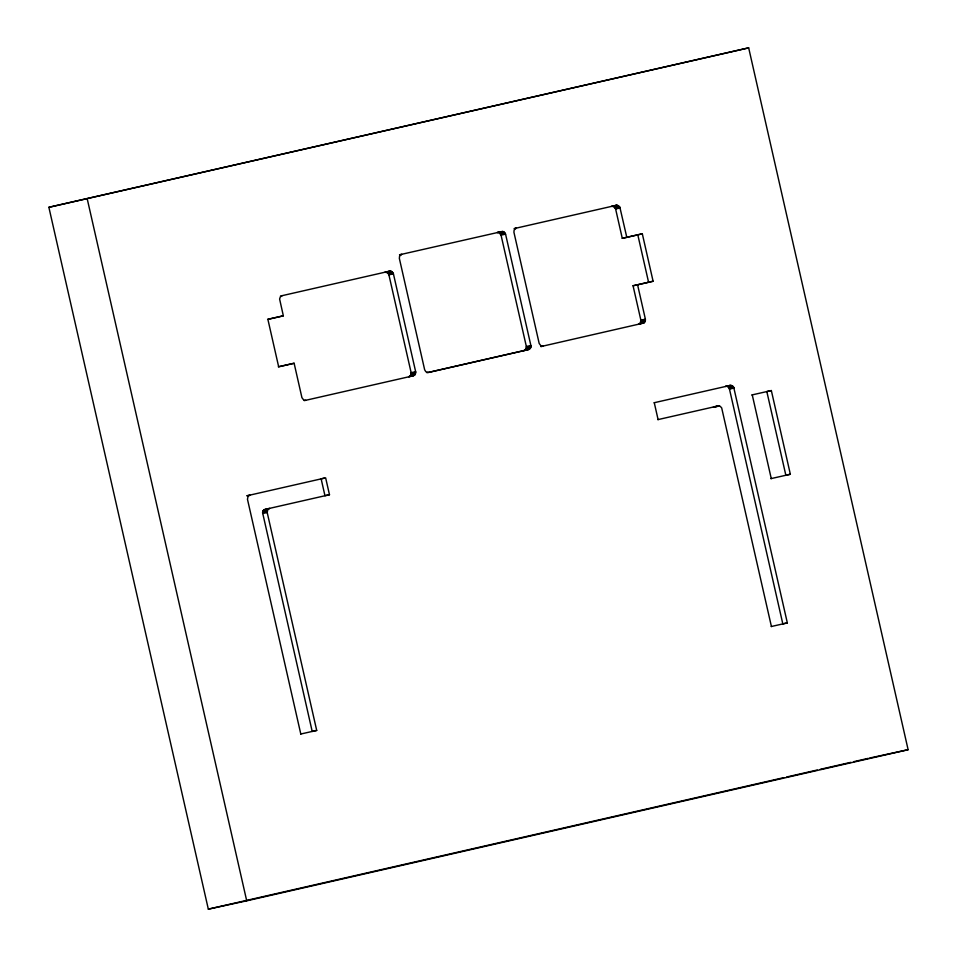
<?xml version="1.0" encoding="UTF-8"?>
<svg xmlns="http://www.w3.org/2000/svg" width="957" height="957" viewBox="0 0 957 957"><rect width="100%" height="100%" fill="white"/><g stroke="black" fill="none" stroke-linecap="round" stroke-linejoin="round"><path stroke-width="1.44" d="M264.407 509.626L269.611 508.406L267.793 509.591L267.194 512.509L316.707 730.43L312.197 731.411L262.589 512.713L263.283 510.571L265.101 509.387L329.483 494.721L325.643 477.854L246.822 495.81L249.885 495.164L248.066 496.348L247.468 499.267L300.809 734.067M413.926 375.551L408.723 376.771L410.541 375.587L411.139 372.668L388.901 274.815L387.729 272.877L384.953 272.171L390.923 271.214L393.423 273.846L415.649 371.699L415.051 374.606L413.233 375.79L304.266 400.636M426.989 372.74L523.934 350.585L526.135 348.755L526.35 346.494L501.049 235.135L499.255 232.778L497.102 232.491L503.071 231.534L505.571 234.154L530.872 345.513L530.645 347.774L528.455 349.616L428.604 372.429L425.829 371.723L424.657 369.773L399.356 258.426L399.571 256.165L401.773 254.323L399.512 254.813M633.056 285.76L637.577 284.779L645.389 319.195L644.288 322.653L638.463 324.279L640.281 323.095L640.879 320.176L633.056 285.76L653.093 281.238L642.314 233.795L622.277 238.317L615.614 208.961L613.808 206.592L611.667 206.317L616.906 205.253L619.873 207.25L626.799 237.336L642.314 233.795M282.124 295.725L280.305 296.909L279.611 299.051L283.344 315.822L267.888 319.351L278.666 366.794L294.122 363.253L301.934 397.681L303.74 400.038L305.881 400.325M643.666 323.047L541.506 346.434M48.879 207.298L748.673 47.85L908.121 749.702L246.715 900.824L208.327 909.15L48.879 207.298L748.673 47.85M400.158 254.646L502.353 231.438M514.71 228.472L616.176 205.336M280.509 296.036L389.475 271.19M267.589 319.363L283.344 315.822M278.367 366.806L294.122 363.253M637.577 284.779L653.093 281.238M654.133 402.741L730.035 385.456L732.189 385.731L733.732 387.37L787.336 622.899L771.246 626.524M751.831 394.966L771.342 390.564L790.35 474.253L770.84 478.656M657.866 419.633L717.977 405.959L720.119 406.235L721.674 407.873L771.426 626.536M300.63 734.055L316.707 730.43M208.327 909.15L783.783 777.658M786.702 777L817.29 770.002M820.209 769.344L850.797 762.346M853.716 761.688L868.286 758.351M612.384 206.234L616.906 205.253M613.114 206.329L617.636 205.348M613.808 206.592L618.33 205.623M514.076 228.639L516.325 228.149L514.136 229.991L513.921 232.252L539.186 343.467L540.98 345.836L543.133 346.111L540.872 346.601M614.442 207.011L618.952 206.042M498.561 232.503L503.071 231.534M614.956 207.573L619.478 206.592M499.255 232.778L503.777 231.797M499.877 233.197L504.399 232.216M615.363 208.231L619.873 207.25M500.403 233.747L504.925 232.766M615.614 208.961L620.124 207.98M500.798 234.405L505.32 233.424M501.049 235.135L505.571 234.154M385.683 272.099L390.193 271.118M386.413 272.195L390.923 271.214M387.107 272.458L391.616 271.477M387.729 272.877L392.25 271.896M388.255 273.427L392.765 272.446M388.65 274.085L393.171 273.104M388.901 274.815L393.423 273.846M622.277 238.317L626.799 237.336M640.879 320.176L645.389 319.195M640.963 320.942L645.485 319.973M526.35 346.494L530.872 345.513M640.891 321.719L645.413 320.739M526.446 347.259L530.956 346.278M640.664 322.437L645.174 321.456M411.139 372.668L415.649 371.699M640.281 323.095L644.791 322.114M526.374 348.025L530.884 347.044M639.766 323.633L644.288 322.653M411.223 373.445L415.745 372.464M526.135 348.755L530.645 347.774M411.151 374.211L415.673 373.23M525.752 349.401L530.274 348.42M525.237 349.939L529.759 348.958M410.924 374.941L415.434 373.96M523.934 350.585L529.137 349.365M410.541 375.587L415.051 374.606M410.027 376.125L414.537 375.144M730.035 385.456L725.526 386.425L730.765 385.372M726.255 386.353L731.495 385.468M726.973 386.449L732.189 385.731M727.667 386.712L732.811 386.15M728.301 387.13L733.337 386.712M728.827 387.681L729.222 388.351L733.732 387.37M729.222 388.351L729.473 389.08L733.983 388.099M324.519 478.093L321.133 478.835L324.961 495.702L329.483 494.721M771.342 390.564L766.82 391.545L785.841 475.222L790.35 474.253M718.695 405.876L713.455 406.94L715.609 407.215M714.915 406.952L719.425 405.971M263.797 510.033L268.307 509.052M263.283 510.571L267.793 509.591M262.9 511.217L267.41 510.237M262.661 511.947L267.182 510.966M262.589 512.713L267.111 511.732M262.685 513.478L267.194 512.509M787.336 622.899L782.814 623.88L729.473 389.08M869.746 758.016L908.121 749.702M752.262 394.93L771.27 478.608M637.793 234.776L648.571 282.219M654.277 402.765L658.105 419.633M87.254 198.984L246.715 900.824"/></g></svg>
